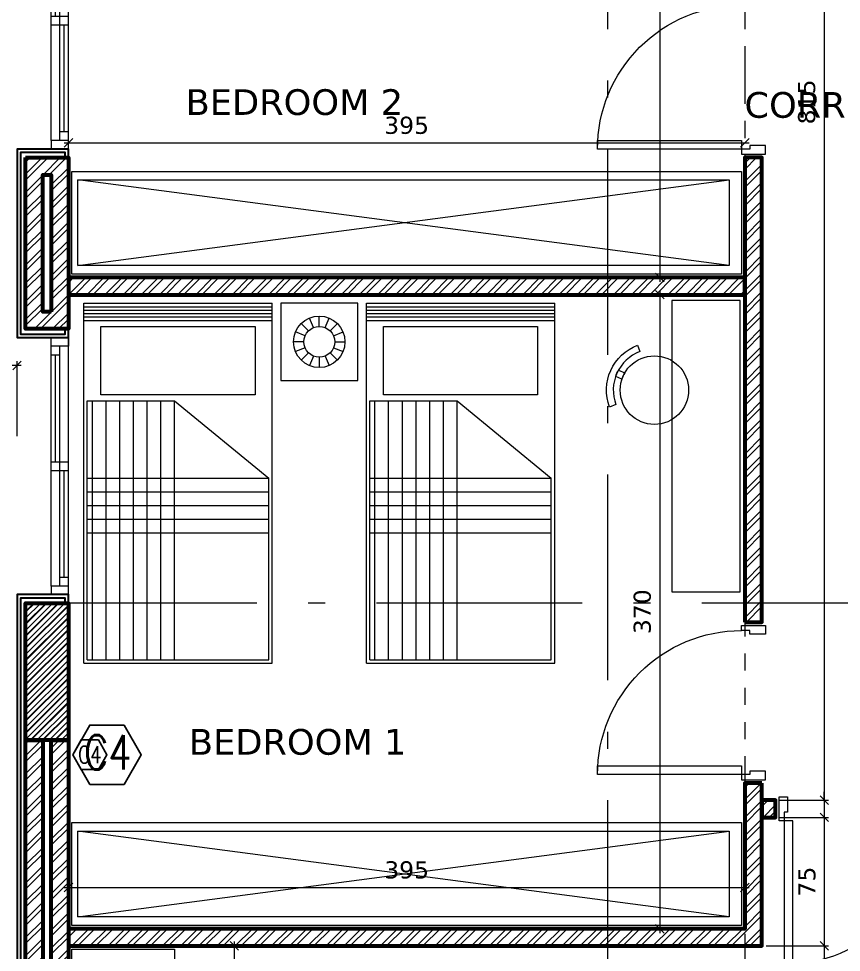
# Model space of a CAD drawing. Header units: inches. Extents: x -48 to 777, y -156 to 510.
# Drawn here: x 493.74 to 498.54, y 232.42 to 237.87 of the extents above; entities that cross this region are included whole.
import ezdxf
from ezdxf.enums import TextEntityAlignment as Align

# ---------------------------------------------------------------- set-up
doc = ezdxf.new("R2010")
doc.units = ezdxf.units.IN
doc.header["$MEASUREMENT"] = 0
for name, pattern in [('ACAD_ISO06W100', [36, 24, -3, 0, -3, 0, -3, 0, -3]), ('ACAD_ISO10W100', [18, 12, -3, 0, -3]), ('HIDDEN', [0.375, 0.25, -0.125])]:
    doc.linetypes.add(name, pattern=pattern)
doc.layers.get('Defpoints').update_dxf_attribs({"lineweight": 5})
for name, color, linetype, lineweight in [('A-AXIS', 253, 'ACAD_ISO10W100', 5), ('A-AXIS ST', 251, 'ACAD_ISO10W100', 5), ('A-DIM', 9, 'Continuous', 5), ('A-DOORS', 38, 'Continuous', 20), ('A-FURN1', 211, 'Continuous', 15), ('A-HIDDEN', 254, 'HIDDEN', 5), ('A-PILLARS', 1, 'Continuous', 60), ('A-TEXT', 50, 'Continuous', 15), ('A-WALLS', 7, 'Continuous', 60), ('A-WINDOWS', 4, 'Continuous', 20), ('C-STONE', 42, 'Continuous', 30), ('H-PILLARS', 61, 'Continuous', 5), ('H-WALLS', 51, 'Continuous', 5), ('modificat', 127, 'Continuous', 15)]:
    doc.layers.add(name, color=color, linetype=linetype, lineweight=lineweight)
doc.layers.add('HH-GREY', color=253, linetype='Continuous', lineweight=5, true_color=0x828282)
for name, color, linetype in [('str-col-hatch', 8, 'Continuous'), ('str-COL-TAG-100', 1, 'Continuous'), ('str-COL-TAG-50', 7, 'Continuous'), ('str-columns', 3, 'Continuous')]:
    doc.layers.add(name, color=color, linetype=linetype)
doc.styles.add('ROMAND', font='verdana.ttf')
doc.styles.add('ROMANS', font='romans__.ttf', dxfattribs={"height": 0.14})
doc.dimstyles.new('M-1.50', dxfattribs={"dimtxt": 0.1, "dimasz": 0.05, "dimexe": 0.025, "dimexo": 0.025, "dimgap": 0.05, "dimtad": 1, "dimlfac": 100, "dimrnd": 0.5, "dimzin": 9, "dimdsep": 46, "dimtxsty": 'ROMAND', "dimblk": 'OBLIQUE', "dimcen": 1, "dimdle": 0.025, "dimclrd": 256, "dimclre": 256, "dimclrt": 2, "dimadec": 0, "dimazin": 0, "dimtfac": 0.666667, "dimtmove": 2, "dimatfit": 3, "dimfxl": 0.04, "dimtolj": 1, "dimtzin": 5, "dimlwd": -1, "dimlwe": -1, "dimarcsym": 0})
pattern_1 = [(45, (-242.49175, -76.21088), (-0.0530330086, 0.0530330086), []), (45, (-242.4564, -76.21088), (-0.0530330086, 0.0530330086), [])]

# ---------------------------------------------------------------- blocks, each defined once
blk = doc.blocks.new('_Oblique')
at = {"color": 0, "linetype": 'ByBlock', "lineweight": -2}
blk.add_line((-0.5, -0.5), (0.5, 0.5), dxfattribs=at)
blk = doc.blocks.new('*D1380')
at = {"layer": 'A-DIM', "transparency": 16777216}
for p, q in [((494.0268, 232.651), (494.0268, 232.8225)), ((497.9768, 232.651), (497.9768, 232.8225)), ((494.0018, 232.7975), (498.0018, 232.7975))]:
    blk.add_line(p, q, dxfattribs=at)
at = {"layer": 'Defpoints', "color": 0, "transparency": 16777216}
for p in [(497.9768, 232.7975), (494.0268, 232.626), (497.9768, 232.626)]:
    blk.add_point(p, dxfattribs=at)
at = {"layer": 'A-DIM', "transparency": 16777216, "xscale": 0.05, "yscale": 0.05, "zscale": 0.05}
for p, rotation in [((494.0268, 232.7975), 180.0000000008452), ((497.9768, 232.7975), 8.451751566146633e-10)]:
    blk.add_blockref('_Oblique', p, dxfattribs=dict(at, rotation=rotation))
at = {"layer": 'A-DIM', "color": 2, "transparency": 16777216, "insert": (496.0018, 232.8996), "char_height": 0.1, "attachment_point": 5, "style": 'ROMAND'}
blk.add_mtext('\\A1;395', dxfattribs=at)
blk = doc.blocks.new('vnkhjghg')
at = {"extrusion": (0, 0, -1)}
for points in [[(-757.0152, 41.8368), (-757.0011, 41.7994, 0.414214), (-757.1411, 41.4902), (-757.1785, 41.4761, -0.414214)], [(-757.1426, 41.6552, -0.041739), (-757.1261, 41.6917), (-757.0895, 41.6751, 0.050126), (-757.106, 41.6387)]]:
    blk.add_lwpolyline(points, format="xyb", close=True, dxfattribs=at)
blk.add_circle((-756.9165, 41.5748), 0.2, dxfattribs=at)
blk = doc.blocks.new('gkjhg')
at = {"layer": 'A-FURN1', "extrusion": (0, 0, -1)}
for p, q in [((566.8796, 146.1703), (568.9796, 146.1703)), ((566.8796, 146.1703), (566.8796, 145.0703)), ((566.8996, 146.1503), (566.8996, 145.0903)), ((566.8996, 146.1503), (568.4096, 146.1503)), ((568.4096, 146.1503), (568.4096, 145.6403)), ((568.9796, 146.1703), (568.9796, 145.0703)), ((568.4446, 146.0703), (568.8446, 146.0703)), ((568.4446, 145.1703), (568.4446, 146.0703)), ((568.8446, 146.0703), (568.8446, 145.1703)), ((568.4096, 145.6403), (567.9596, 145.0903)), ((568.8446, 145.1703), (568.4446, 145.1703)), ((566.8796, 145.0703), (568.9796, 145.0703)), ((566.8996, 145.0903), (567.9596, 145.0903))]:
    blk.add_line(p, q, dxfattribs=at)
at = {"layer": 'HH-GREY', "extrusion": (0, 0, -1)}
for p, q in [((567.6396, 146.1503), (567.6396, 145.0903)), ((567.7196, 146.1503), (567.7196, 145.0903)), ((567.7996, 146.1503), (567.7996, 145.0903)), ((567.8796, 146.1503), (567.8796, 145.0903)), ((567.9596, 146.1503), (567.9596, 145.0903)), ((568.8796, 146.1703), (568.8796, 145.0703)), ((568.8996, 146.1703), (568.8996, 145.0703)), ((568.9196, 146.1703), (568.9196, 145.0703)), ((568.9396, 146.1703), (568.9396, 145.0703)), ((568.9596, 146.1703), (568.9596, 145.0703)), ((566.8996, 146.1203), (568.4096, 146.1203)), ((566.8996, 146.0403), (568.4096, 146.0403)), ((566.8996, 145.9603), (568.4096, 145.9603)), ((566.8996, 145.8803), (568.4096, 145.8803)), ((566.8996, 145.8003), (568.4096, 145.8003)), ((566.8996, 145.7203), (568.4096, 145.7203)), ((566.8996, 145.6403), (568.4096, 145.6403))]:
    blk.add_line(p, q, dxfattribs=at)
blk = doc.blocks.new('dzhgjfcgxbf')
for p, q in [((631.5514, 370.2557), (631.4807, 370.3264)), ((631.6, 370.2882), (631.5618, 370.3806)), ((631.6574, 370.2996), (631.6574, 370.3996)), ((631.7148, 370.2882), (631.7531, 370.3806)), ((631.7635, 370.2557), (631.8342, 370.3264)), ((631.5189, 370.207), (631.4265, 370.2453)), ((631.796, 370.207), (631.8884, 370.2453)), ((631.5074, 370.1496), (631.4074, 370.1496)), ((631.8074, 370.1496), (631.9074, 370.1496)), ((631.5189, 370.0922), (631.4265, 370.0539)), ((631.5514, 370.0435), (631.4807, 369.9728)), ((631.7635, 370.0435), (631.8342, 369.9728)), ((631.796, 370.0922), (631.8884, 370.0539)), ((631.6, 370.011), (631.5618, 369.9186)), ((631.6574, 369.9996), (631.6574, 369.8996)), ((631.7148, 370.011), (631.7531, 369.9186))]:
    blk.add_line(p, q)
for radius in [0.25, 0.15]:
    blk.add_circle((631.6574, 370.1496), radius)
blk = doc.blocks.new('*D7')
at = {"layer": 'A-DIM', "transparency": 16777216}
for p, q in [((332.5563, 67.8908), (332.1191, 67.8908)), ((332.1441, 67.9158), (332.1441, 63.3658)), ((332.5563, 63.3908), (332.1191, 63.3908))]:
    blk.add_line(p, q, dxfattribs=at)
at = {"layer": 'Defpoints', "color": 0, "transparency": 16777216}
for p in [(332.5813, 67.8908), (332.1441, 63.3908), (332.5813, 63.3908)]:
    blk.add_point(p, dxfattribs=at)
at = {"layer": 'A-DIM', "transparency": 16777216, "xscale": 0.05, "yscale": 0.05, "zscale": 0.05}
for p, rotation in [((332.1441, 67.8908), 90), ((332.1441, 63.3908), 270)]:
    blk.add_blockref('_Oblique', p, dxfattribs=dict(at, rotation=rotation))
at = {"layer": 'A-DIM', "color": 2, "transparency": 16777216, "insert": (332.0421, 65.6408), "char_height": 0.1, "attachment_point": 5, "rotation": 90, "style": 'ROMAND'}
blk.add_mtext('\\A1;450', dxfattribs=at)
blk = doc.blocks.new('*U25')
for p, q in [((50, 100), (1450, 100)), ((100, 100), (100, 50)), ((100, 75), (725, 75)), ((725, 0), (725, 100)), ((775, 0), (775, 100)), ((50, 50), (1450, 50)), ((50, 0), (1450, 0)), ((775, 25), (1400, 25)), ((1400, 0), (1400, 50))]:
    blk.add_line(p, q)
for points in [[(0, 100), (50, 100), (50, 0), (0, 0)], [(1500, 100), (1450, 100), (1450, 0), (1500, 0)]]:
    blk.add_lwpolyline(points)
blk = doc.blocks.new('*U34')
for points in [[(130, -160), (100, -160), (100, -20), (150, -20), (150, -110), (130, -110), (130, -160)], [(970, -160), (1000, -160), (1000, -20), (950, -20), (950, -110), (970, -110), (970, -160)], [(180, -1000), (180, -160), (130, -160), (130, -1000)]]:
    blk.add_lwpolyline(points, close=True)
blk.add_arc((130, -160), 840, 270, 0)
blk = doc.blocks.new('*U35')
for points in [[(130, -160), (100, -160), (100, -20), (150, -20), (150, -110), (130, -110), (130, -160)], [(970, -160), (1000, -160), (1000, -20), (950, -20), (950, -110), (970, -110), (970, -160)], [(920, -1000), (920, -160), (970, -160), (970, -1000)]]:
    blk.add_lwpolyline(points, close=True)
blk.add_arc((970, -160), 840, 180, 270)
blk = doc.blocks.new('AXIS')
at = {"layer": 'A-AXIS ST', "ltscale": 0.1}
for p, q in [((637.51853, 296.91777), (637.51853, 336.01919)), ((640.66853, 296.91777), (640.66853, 336.01919)), ((657.61853, 310.66777), (627.81853, 310.66777))]:
    blk.add_line(p, q, dxfattribs=at)
blk = doc.blocks.new('*D1328')
at = {"layer": 'A-DIM', "transparency": 16777216}
for p, q in [((494.0268, 232.6512), (494.0268, 232.8227)), ((497.9768, 232.6512), (497.9768, 232.8227)), ((494.0018, 232.7977), (498.0018, 232.7977))]:
    blk.add_line(p, q, dxfattribs=at)
at = {"layer": 'Defpoints', "color": 0, "transparency": 16777216}
for p in [(497.9768, 232.7977), (494.0268, 232.6262), (497.9768, 232.6262)]:
    blk.add_point(p, dxfattribs=at)
at = {"layer": 'A-DIM', "transparency": 16777216, "xscale": 0.05, "yscale": 0.05, "zscale": 0.05}
for p, rotation in [((494.0268, 232.7977), 180.0000000008443), ((497.9768, 232.7977), 8.442782401944906e-10)]:
    blk.add_blockref('_Oblique', p, dxfattribs=dict(at, rotation=rotation))
at = {"layer": 'A-DIM', "color": 2, "transparency": 16777216, "insert": (496.0018, 232.8998), "char_height": 0.1, "attachment_point": 5, "style": 'ROMAND'}
blk.add_mtext('\\A1;395', dxfattribs=at)
blk = doc.blocks.new('*D1334')
at = {"layer": 'A-DIM', "transparency": 16777216}
for p, q in [((494.0268, 232.6512), (494.0268, 232.8227)), ((497.9768, 232.6512), (497.9768, 232.8227)), ((494.0018, 232.7977), (498.0018, 232.7977))]:
    blk.add_line(p, q, dxfattribs=at)
at = {"layer": 'Defpoints', "color": 0, "transparency": 16777216}
for p in [(497.9768, 232.7977), (494.0268, 232.6262), (497.9768, 232.6262)]:
    blk.add_point(p, dxfattribs=at)
at = {"layer": 'A-DIM', "transparency": 16777216, "xscale": 0.05, "yscale": 0.05, "zscale": 0.05}
for p, rotation in [((494.0268, 232.7977), 180.0000000008443), ((497.9768, 232.7977), 8.442782401944906e-10)]:
    blk.add_blockref('_Oblique', p, dxfattribs=dict(at, rotation=rotation))
at = {"layer": 'A-DIM', "color": 2, "transparency": 16777216, "insert": (496.0018, 232.8998), "char_height": 0.1, "attachment_point": 5, "style": 'ROMAND'}
blk.add_mtext('\\A1;395', dxfattribs=at)
blk = doc.blocks.new('*D1350')
at = {"layer": 'A-DIM', "transparency": 16777216}
blk.add_line((497.4808, 240.0821), (497.4808, 236.3321), dxfattribs=at)
at = {"layer": 'Defpoints', "color": 0, "transparency": 16777216}
for p in [(497.4808, 240.0571), (497.4808, 236.3571), (497.4808, 236.3571)]:
    blk.add_point(p, dxfattribs=at)
at = {"layer": 'A-DIM', "transparency": 16777216, "xscale": 0.05, "yscale": 0.05, "zscale": 0.05}
for p, rotation in [((497.4808, 240.0571), 90), ((497.4808, 236.3571), 270)]:
    blk.add_blockref('_Oblique', p, dxfattribs=dict(at, rotation=rotation))
at = {"layer": 'A-DIM', "color": 2, "transparency": 16777216, "insert": (497.3787, 238.2071), "char_height": 0.1, "attachment_point": 5, "rotation": 90, "style": 'ROMAND'}
blk.add_mtext('\\A1;370', dxfattribs=at)
blk = doc.blocks.new('*D1351')
at = {"layer": 'A-DIM', "transparency": 16777216}
blk.add_line((494.0018, 237.1427), (498.0018, 237.1427), dxfattribs=at)
at = {"layer": 'Defpoints', "color": 0, "transparency": 16777216}
for p in [(494.0268, 237.1427), (497.9768, 237.1427), (497.9768, 237.1427)]:
    blk.add_point(p, dxfattribs=at)
at = {"layer": 'A-DIM', "transparency": 16777216, "xscale": 0.05, "yscale": 0.05, "zscale": 0.05, "rotation": 180}
blk.add_blockref('_Oblique', (494.0268, 237.1427), dxfattribs=at)
at = {"layer": 'A-DIM', "transparency": 16777216, "xscale": 0.05, "yscale": 0.05, "zscale": 0.05}
blk.add_blockref('_Oblique', (497.9768, 237.1427), dxfattribs=at)
at = {"layer": 'A-DIM', "color": 2, "transparency": 16777216, "insert": (496.0018, 237.2447), "char_height": 0.1, "attachment_point": 5, "style": 'ROMAND'}
blk.add_mtext('\\A1;395', dxfattribs=at)
blk = doc.blocks.new('*D1359')
at = {"layer": 'A-DIM', "transparency": 16777216}
blk.add_line((497.4808, 236.2821), (497.4808, 232.5321), dxfattribs=at)
at = {"layer": 'Defpoints', "color": 0, "transparency": 16777216}
for p in [(497.4808, 236.2571), (497.4808, 232.5571), (497.4808, 232.5571)]:
    blk.add_point(p, dxfattribs=at)
at = {"layer": 'A-DIM', "transparency": 16777216, "xscale": 0.05, "yscale": 0.05, "zscale": 0.05}
for p, rotation in [((497.4808, 236.2571), 90), ((497.4808, 232.5571), 270)]:
    blk.add_blockref('_Oblique', p, dxfattribs=dict(at, rotation=rotation))
at = {"layer": 'A-DIM', "color": 2, "transparency": 16777216, "insert": (497.3787, 234.4071), "char_height": 0.1, "attachment_point": 5, "rotation": 90, "style": 'ROMAND'}
blk.add_mtext('\\A1;370', dxfattribs=at)
blk = doc.blocks.new('*D1360')
at = {"layer": 'A-DIM', "transparency": 16777216}
blk.add_line((494.9956, 232.4821), (494.9956, 228.8321), dxfattribs=at)
at = {"layer": 'Defpoints', "color": 0, "transparency": 16777216}
for p in [(494.9956, 232.4571), (494.9956, 228.8571), (494.9956, 228.8571)]:
    blk.add_point(p, dxfattribs=at)
at = {"layer": 'A-DIM', "transparency": 16777216, "xscale": 0.05, "yscale": 0.05, "zscale": 0.05}
for p, rotation in [((494.9956, 232.4571), 90), ((494.9956, 228.8571), 270)]:
    blk.add_blockref('_Oblique', p, dxfattribs=dict(at, rotation=rotation))
at = {"layer": 'A-DIM', "color": 2, "transparency": 16777216, "insert": (494.8935, 230.6571), "char_height": 0.1, "attachment_point": 5, "rotation": 90, "style": 'ROMAND'}
blk.add_mtext('\\A1;360', dxfattribs=at)
blk = doc.blocks.new('*D1239')
at = {"layer": 'A-DIM', "transparency": 16777216}
for p, q in [((498.4411, 241.4819), (498.4411, 233.2819)), ((498.1818, 241.4569), (498.4661, 241.4569)), ((498.1818, 233.3069), (498.4661, 233.3069))]:
    blk.add_line(p, q, dxfattribs=at)
at = {"layer": 'Defpoints', "color": 0, "transparency": 16777216}
for p in [(498.1568, 241.4569), (498.1568, 233.3069), (498.4411, 233.3069)]:
    blk.add_point(p, dxfattribs=at)
at = {"layer": 'A-DIM', "transparency": 16777216, "xscale": 0.05, "yscale": 0.05, "zscale": 0.05}
for p, rotation in [((498.4411, 241.4569), 90), ((498.4411, 233.3069), 270)]:
    blk.add_blockref('_Oblique', p, dxfattribs=dict(at, rotation=rotation))
at = {"layer": 'A-DIM', "color": 2, "transparency": 16777216, "insert": (498.3388, 237.3819), "char_height": 0.1, "attachment_point": 5, "rotation": 90, "style": 'ROMAND'}
blk.add_mtext('\\A1;815', dxfattribs=at)
blk = doc.blocks.new('*D1240')
at = {"layer": 'A-DIM', "transparency": 16777216}
for p, q in [((498.4411, 233.3069), (498.4411, 233.3569)), ((498.1818, 233.3069), (498.4661, 233.3069)), ((498.4411, 233.3069), (498.4411, 233.2069)), ((498.1818, 233.2069), (498.4661, 233.2069)), ((498.4411, 233.2069), (498.4411, 233.1569))]:
    blk.add_line(p, q, dxfattribs=at)
at = {"layer": 'Defpoints', "color": 0, "transparency": 16777216}
for p in [(498.1568, 233.3069), (498.1568, 233.2069), (498.4411, 233.2069)]:
    blk.add_point(p, dxfattribs=at)
at = {"layer": 'A-DIM', "transparency": 16777216, "xscale": 0.05, "yscale": 0.05, "zscale": 0.05}
for p, rotation in [((498.4411, 233.3069), 270), ((498.4411, 233.2069), 90)]:
    blk.add_blockref('_Oblique', p, dxfattribs=dict(at, rotation=rotation))
at = {"layer": 'A-DIM', "color": 2, "transparency": 16777216, "insert": (498.6972, 233.2569), "char_height": 0.1, "attachment_point": 5, "rotation": 90, "style": 'ROMAND'}
blk.add_mtext('\\A1;10', dxfattribs=at)
blk = doc.blocks.new('*D1241')
at = {"layer": 'A-DIM', "transparency": 16777216}
for p, q in [((498.1818, 233.2069), (498.4661, 233.2069)), ((498.4411, 233.2319), (498.4411, 232.4319)), ((498.1018, 232.4569), (498.4661, 232.4569))]:
    blk.add_line(p, q, dxfattribs=at)
at = {"layer": 'Defpoints', "color": 0, "transparency": 16777216}
for p in [(498.1568, 233.2069), (498.0768, 232.4569), (498.4411, 232.4569)]:
    blk.add_point(p, dxfattribs=at)
at = {"layer": 'A-DIM', "transparency": 16777216, "xscale": 0.05, "yscale": 0.05, "zscale": 0.05}
for p, rotation in [((498.4411, 233.2069), 90), ((498.4411, 232.4569), 270)]:
    blk.add_blockref('_Oblique', p, dxfattribs=dict(at, rotation=rotation))
at = {"layer": 'A-DIM', "color": 2, "transparency": 16777216, "insert": (498.34, 232.8319), "char_height": 0.1, "attachment_point": 5, "rotation": 90, "style": 'ROMAND'}
blk.add_mtext('\\A1;75', dxfattribs=at)
blk = doc.blocks.new('*D1242')
at = {"layer": 'A-DIM', "transparency": 16777216}
for p, q in [((498.1018, 232.4569), (498.4661, 232.4569)), ((498.4411, 232.4819), (498.4411, 228.8319)), ((498.1027, 228.8569), (498.4661, 228.8569))]:
    blk.add_line(p, q, dxfattribs=at)
at = {"layer": 'Defpoints', "color": 0, "transparency": 16777216}
for p in [(498.0768, 232.4569), (498.0777, 228.8569), (498.4411, 228.8569)]:
    blk.add_point(p, dxfattribs=at)
at = {"layer": 'A-DIM', "transparency": 16777216, "xscale": 0.05, "yscale": 0.05, "zscale": 0.05}
for p, rotation in [((498.4411, 232.4569), 90), ((498.4411, 228.8569), 270)]:
    blk.add_blockref('_Oblique', p, dxfattribs=dict(at, rotation=rotation))
at = {"layer": 'A-DIM', "color": 2, "transparency": 16777216, "insert": (498.339, 230.6569), "char_height": 0.1, "attachment_point": 5, "rotation": 90, "style": 'ROMAND'}
blk.add_mtext('\\A1;360', dxfattribs=at)
blk = doc.blocks.new('tags')
at = {"layer": 'str-COL-TAG-100', "color": 2}
blk.add_lwpolyline([(0.125, -0.2616), (0.325, -0.2616), (0.425, -0.0884), (0.325, 0.0848), (0.125, 0.0848), (0.025, -0.0884)], close=True, dxfattribs=at)
at = {"layer": 'str-COL-TAG-50', "color": 2}
blk.add_lwpolyline([(0.075, -0.175), (0.175, -0.175), (0.225, -0.0884), (0.175, -0.0018), (0.075, -0.0018), (0.025, -0.0884)], close=True, dxfattribs=at)
at = {"layer": 'str-COL-TAG-100', "color": 1, "style": 'ROMANS', "width": 0.699426}
blk.add_attdef('NUMBER', text='', height=0.2, dxfattribs=at).set_placement((0.0918, -0.1741), (0.3679, -0.1741), align=Align.FIT)
at = {"layer": 'str-COL-TAG-50', "color": 1, "style": 'ROMANS', "width": 0.697102}
blk.add_attdef('NUMBER', text='', height=0.1, dxfattribs=at).set_placement((0.0562, -0.1375), (0.1938, -0.1375), align=Align.FIT)
blk = doc.blocks.new('WOQOUO NAZAR')
at = {"layer": 'A-DIM'}
dim = blk.add_linear_dim(base=(332.14413, 63.39085), p1=(332.58134, 67.89085), p2=(332.58134, 63.39085), angle=90, dimstyle='M-1.50', dxfattribs=at)
dim.commit()
dim.dimension.update_dxf_attribs({"geometry": '*D7', "text_midpoint": (332.04208, 65.64085)})

msp = doc.modelspace()

# ---------------------------------------------------------------- hatches: boundary and pattern name
at = {"layer": 'H-PILLARS', "linetype": 'Continuous'}
h = msp.add_hatch(dxfattribs=at)
h.set_pattern_fill('ANSI31', color=256, scale=0.2)
h.set_pattern_definition([(45, (-44.472726, -76.36929), (-0.0176776695, 0.0176776695), [])])
h.paths.add_polyline_path([(494.02678, 233.65688), (493.77678, 233.65688), (493.77678, 234.45688), (494.02678, 234.45688)])
at = {"layer": 'H-WALLS'}
h = msp.add_hatch(dxfattribs=at)
h.set_pattern_fill('ANSI32', color=256, scale=0.2)
h.set_pattern_definition(pattern_1)
h.paths.add_polyline_path([(493.92678, 236.15688), (493.87678, 236.15688), (493.87678, 236.95688), (493.92678, 236.95688)], flags=16)
h.paths.add_polyline_path([(493.77678, 237.05688), (494.02678, 237.05688), (494.02678, 236.05688), (493.77678, 236.05688)])
h = msp.add_hatch(dxfattribs=at)
h.set_pattern_fill('ANSI32', color=256, scale=0.2)
h.set_pattern_definition(pattern_1)
h.paths.add_polyline_path([(497.97678, 234.34689), (498.07678, 234.34689), (498.07678, 237.05688), (497.97678, 237.05688)], flags=17)
h = msp.add_hatch(dxfattribs=at)
h.set_pattern_fill('ANSI32', color=256, scale=0.2)
h.set_pattern_definition(pattern_1)
h.paths.add_polyline_path([(497.97678, 236.25688), (497.97678, 236.35688), (494.02678, 236.35688), (494.02678, 236.25688)], flags=17)
h = msp.add_hatch(dxfattribs=at)
h.set_pattern_fill('ANSI32', color=256, scale=0.2)
h.set_pattern_definition(pattern_1)
h.paths.add_polyline_path([(493.77678, 233.65688), (493.87678, 233.65688), (493.87678, 228.85688), (493.77678, 228.85688)], flags=17)
h = msp.add_hatch(dxfattribs=at)
h.set_pattern_fill('ANSI32', color=256, scale=0.2)
h.set_pattern_definition(pattern_1)
h.paths.add_polyline_path([(493.92678, 233.65688), (494.02678, 233.65688), (494.02678, 228.85688), (493.92678, 228.85688)], flags=17)
h = msp.add_hatch(dxfattribs=at)
h.set_pattern_fill('ANSI32', color=256, scale=0.2)
h.set_pattern_definition(pattern_1)
h.paths.add_polyline_path([(498.07678, 233.40689), (497.97678, 233.40689), (497.97678, 232.55688), (494.02678, 232.55688), (494.02678, 232.45688), (498.07678, 232.45689)], flags=17)
h = msp.add_hatch(dxfattribs=at)
h.set_pattern_fill('ANSI32', color=256, scale=0.2)
h.set_pattern_definition(pattern_1)
h.paths.add_polyline_path([(498.07678, 233.20688), (498.15678, 233.20688), (498.15678, 233.30688), (498.07678, 233.30688)], flags=17)
at = {"layer": 'str-col-hatch'}
h = msp.add_hatch(dxfattribs=at)
h.set_pattern_fill('ANSI31', color=256, scale=0.4)
h.set_pattern_definition([(45, (-202.35302, 182.947635), (-0.035355339, 0.035355339), [])])
h.paths.add_polyline_path([(493.77678, 234.45688), (493.77678, 233.65688), (494.02678, 233.65688), (494.02678, 234.45688)])

# ---------------------------------------------------------------- linework, layer by layer
at = {"layer": 'A-AXIS', "linetype": 'ACAD_ISO06W100', "ltscale": 0.014}
msp.add_lwpolyline([(497.97678, 261.53523), (497.97678, 206.99672)], dxfattribs=at)
at = {"layer": 'A-FURN1', "extrusion": (0, 0, -1)}
msp.add_lwpolyline([(-495.26685, 236.20701), (-495.26684, 235.75701), (-495.71684, 235.75701), (-495.71685, 236.20701)], close=True, dxfattribs=at)
at = {"layer": 'A-FURN1'}
msp.add_lwpolyline([(497.95002, 236.22332), (497.55002, 236.22332), (497.55002, 234.52332), (497.95002, 234.52332)], close=True, dxfattribs=at)
at = {"layer": 'A-PILLARS'}
msp.add_lwpolyline([(494.02678, 233.65688), (493.77678, 233.65688), (493.77678, 234.45688), (494.02678, 234.45688)], close=True, dxfattribs=at)
at = {"layer": 'A-WALLS'}
for points in [[(493.77678, 237.05688), (494.02678, 237.05688), (494.02678, 236.05688), (493.77678, 236.05688)], [(493.92678, 236.15688), (493.87678, 236.15688), (493.87678, 236.95688), (493.92678, 236.95688)], [(498.07678, 233.20688), (498.15678, 233.20688), (498.15678, 233.30688), (498.07678, 233.30688)]]:
    msp.add_lwpolyline(points, close=True, dxfattribs=at)
at = {"layer": 'A-WALLS', "linetype": 'Continuous'}
for points in [[(497.97678, 234.34689), (498.07678, 234.34689), (498.07678, 237.05688), (497.97678, 237.05688)], [(497.97678, 236.25688), (497.97678, 236.35688), (494.02678, 236.35688), (494.02678, 236.25688)], [(493.77678, 233.65688), (493.87678, 233.65688), (493.87678, 228.85688), (493.77678, 228.85688)], [(493.92678, 233.65688), (494.02678, 233.65688), (494.02678, 228.85688), (493.92678, 228.85688)], [(498.07678, 233.40689), (497.97678, 233.40689), (497.97678, 232.55688), (494.02678, 232.55688), (494.02678, 232.45688), (498.07678, 232.45689)]]:
    msp.add_lwpolyline(points, close=True, dxfattribs=at)
at = {"layer": 'C-STONE', "linetype": 'Continuous'}
for points in [[(494.02678, 237.05688), (494.02678, 237.10688), (493.72678, 237.10688), (493.72678, 236.00688), (494.02678, 236.00688), (494.02678, 236.05688)], [(494.00678, 237.05688), (494.00678, 237.08688), (493.74678, 237.08688), (493.74678, 236.02688), (494.00678, 236.02688), (494.00678, 236.05688)], [(494.02678, 234.45688), (494.02678, 234.50688), (493.72678, 234.50688), (493.72678, 228.55688), (495.57678, 228.55688), (495.57678, 228.85688), (495.52678, 228.85688)], [(494.00678, 234.45688), (494.00678, 234.48688), (493.74678, 234.48688), (493.74678, 228.57688), (495.55678, 228.57688), (495.55678, 228.83688), (495.52678, 228.83688)]]:
    msp.add_lwpolyline(points, dxfattribs=at)
at = {"layer": 'modificat'}
for p, q in [((497.88593, 236.42688), (494.08242, 236.92688)), ((494.08242, 236.42688), (497.88593, 236.92688)), ((497.88593, 232.62688), (494.08242, 233.12688)), ((494.08242, 232.62688), (497.88593, 233.12688))]:
    msp.add_line(p, q, dxfattribs=at)
for points in [[(497.95678, 236.37688), (494.04678, 236.37688), (494.04678, 236.97688), (497.95678, 236.97688)], [(497.88593, 236.42688), (494.08242, 236.42688), (494.08242, 236.92688), (497.88593, 236.92688)], [(497.95678, 232.57688), (494.04678, 232.57688), (494.04678, 233.17688), (497.95678, 233.17688)], [(497.88593, 232.62688), (494.08242, 232.62688), (494.08242, 233.12688), (497.88593, 233.12688)], [(494.04678, 228.87688), (494.04678, 232.43688), (494.64678, 232.43688), (494.64678, 228.87688)]]:
    msp.add_lwpolyline(points, close=True, dxfattribs=at)
at = {"layer": 'str-columns'}
msp.add_lwpolyline([(493.77678, 233.65688), (494.02678, 233.65688), (494.02678, 234.45688), (493.77678, 234.45688)], close=True, dxfattribs=at)

# ---------------------------------------------------------------- block references
at = {"layer": 'A-DIM'}
msp.add_blockref('AXIS', (-143.49175, -76.21088), dxfattribs=at)
at = {"layer": 'A-DOORS', "xscale": -0.0009999999999906, "yscale": 0.0009999999999906, "zscale": 0.0009999999999906, "rotation": 270}
for p in [(498.11678, 236.97688), (498.11678, 233.32689)]:
    msp.add_blockref('*U34', p, dxfattribs=at)
at = {"layer": 'A-DOORS', "xscale": -0.0009999999999906, "yscale": 0.0009999999999906, "zscale": 0.0009999999999906}
msp.add_blockref('*U35', (499.17678, 233.34688), dxfattribs=at)
at = {"layer": 'A-FURN1', "rotation": 89.99999997816012}
for p in [(640.28718, -332.77262), (641.93718, -332.77262)]:
    msp.add_blockref('gkjhg', p, dxfattribs=at)
at = {"layer": 'A-FURN1', "extrusion": (0, 0, -1), "xscale": -0.5999999999999996, "yscale": 0.5999999999999996, "zscale": 0.5999999999999996, "rotation": 90.00030962903362}
msp.add_blockref('dzhgjfcgxbf', (-273.40414, 614.97767), dxfattribs=at)
at = {"layer": 'A-FURN1', "xscale": -1, "rotation": 359.9999999916878}
msp.add_blockref('vnkhjghg', (1254.36543, 194.12537), dxfattribs=at)
at = {"layer": 'A-HIDDEN', "rotation": 269.9999246618755}
msp.add_blockref('WOQOUO NAZAR', (425.83637, 567.98831), dxfattribs=at)
at = {"layer": 'A-WINDOWS', "xscale": -0.0009999999999906004, "yscale": 0.0009999999999906004, "zscale": 0.0009999999999906004, "rotation": 269.9999999971884}
for p in [(493.92678, 237.10688), (493.92678, 234.50688)]:
    msp.add_blockref('*U25', p, dxfattribs=at)
at = {"layer": 'str-columns'}
ref = msp.add_blockref('tags', (494.02678, 233.66073), dxfattribs=at)
ref.add_attrib('NUMBER', 'C4', dxfattribs={"layer": 'str-COL-TAG-50', "color": 1, "height": 0.1, "style": 'ROMANS', "width": 0.63631}).set_placement((494.08297, 233.52323), (494.22056, 233.52323), align=Align.FIT)
ref.add_attrib('NUMBER', 'C4', dxfattribs={"layer": 'str-COL-TAG-100', "color": 1, "height": 0.2, "style": 'ROMANS', "width": 0.638431}).set_placement((494.11862, 233.48667), (494.39471, 233.48667), align=Align.FIT)

# ---------------------------------------------------------------- texts
at = {"layer": 'A-TEXT', "char_height": 0.15, "width": 2.3447222, "attachment_point": 1, "style": 'ROMAND'}
for s, insert in [('BEDROOM 2', (494.71096, 237.45604, -95)), ('CORRIDOR', (497.97488, 237.43951, -95)), ('BEDROOM 1', (494.73031, 233.72259, -95))]:
    msp.add_mtext(s, dxfattribs=dict(at, insert=insert))

# ---------------------------------------------------------------- dimensions: what is measured, and where the dimension line sits
at = {"layer": 'A-DIM'}
for base, p1, p2, picture, middle in [((498.44106, 233.30688), (498.15678, 241.45688), (498.15678, 233.30688), '*D1239', (498.33877, 237.38188)), ((497.48079, 236.35712), (497.48079, 240.05712), (497.48079, 236.35712), '*D1350', (497.37871, 238.20712)), ((497.48079, 232.55712), (497.48079, 236.25712), (497.48079, 232.55712), '*D1359', (497.37871, 234.40712)), ((498.44106, 233.20688), (498.15678, 233.30688), (498.15678, 233.20688), '*D1240', (498.6972, 233.25688)), ((498.44106, 232.45689), (498.15678, 233.20688), (498.07678, 232.45689), '*D1241', (498.34001, 232.83188)), ((494.99563, 228.85712), (494.99563, 232.45712), (494.99563, 228.85712), '*D1360', (494.89354, 230.65712)), ((498.44106, 228.85688), (498.07678, 232.45689), (498.07773, 228.85688), '*D1242', (498.33897, 230.65688))]:
    dim = msp.add_linear_dim(base=base, p1=p1, p2=p2, angle=90, dimstyle='M-1.50', dxfattribs=at)
    dim.commit()
    dim.dimension.update_dxf_attribs({"geometry": picture, "text_midpoint": middle})
dim = msp.add_linear_dim(base=(497.97678, 237.14266), p1=(494.02678, 237.14266), p2=(497.97678, 237.14266), dimstyle='M-1.50', dxfattribs=at)
dim.commit()
dim.dimension.update_dxf_attribs({"geometry": '*D1351', "text_midpoint": (496.00178, 237.24474)})
for p1, p2, picture, middle in [((494.02678, 232.62622), (497.97678, 232.62622), '*D1328', (496.00178, 232.89982)), ((494.02678, 232.62622), (497.97678, 232.62622), '*D1334', (496.00178, 232.89982)), ((494.02678, 232.62598), (497.97678, 232.62598), '*D1380', (496.00178, 232.89959))]:
    dim = msp.add_aligned_dim(p1=p1, p2=p2, distance=0.17153, dimstyle='M-1.50', dxfattribs=at)
    dim.commit()
    dim.dimension.update_dxf_attribs({"geometry": picture, "text_midpoint": middle})

doc.saveas('drawing.dxf')
